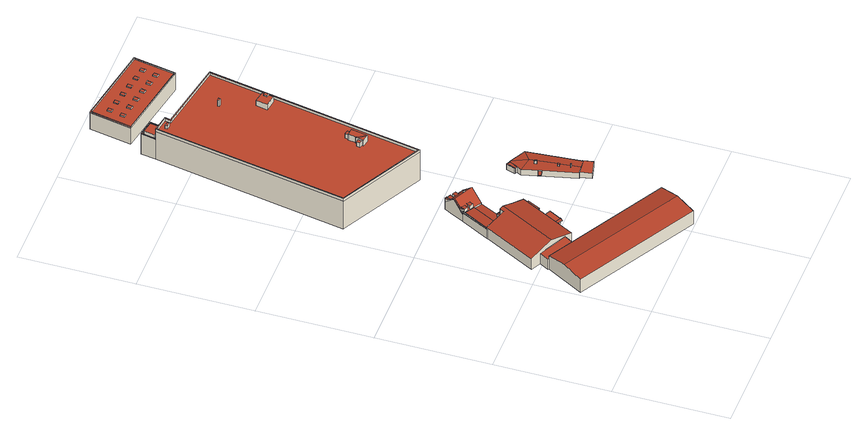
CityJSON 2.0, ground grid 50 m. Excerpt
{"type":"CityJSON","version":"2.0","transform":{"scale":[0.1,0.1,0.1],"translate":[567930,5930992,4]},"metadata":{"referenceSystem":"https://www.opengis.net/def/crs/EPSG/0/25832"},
"CityObjects":{
"building1":{"type":"Building","attributes":{"Grundfläche 2D":"1208.561108","Grundhöhe NN":"5.768"},"geometry":[{"type":"Solid","lod":"3","boundaries":[[[[0,1,2,3,4]],[[5,6,7,8]],[[6,9,10,7]],[[0,11,12,1]],[[3,2,13,14]],[[4,3,14,15]],[[0,4,15,11]],[[6,5,1,12,16,9]],[[10,9,16,17]],[[8,7,10,17,18]],[[2,1,5,8,18,13]],[[13,18,17,16,12,11,15,14]]]],"semantics":{"surfaces":[{"type":"RoofSurface"},{"type":"WallSurface"},{"type":"GroundSurface"}],"values":[[0,0,0,1,1,1,1,1,1,1,1,2]]}}]},
"building2":{"type":"Building","attributes":{"Grundfläche 2D":"907.000267","Grundhöhe NN":"5.580"},"children":["building2-1","building2-2","building2-3","building2-4","building2-5","building2-6","building2-7","building2-8","building2-9"],"geometry":[{"type":"Solid","lod":"3","boundaries":[[[[19,20,21,22,23,24]],[[25,26,21,20,27,28]],[[29,30,31,32,33,34]],[[35,36,37,38,39,40,41,42,43]],[[44,45,40,39,38,37,46,47,48,49,50,51,52,53]],[[54,55,56,57,58,59,60,61,62,63,64,65]],[[66,67,68,69]],[[70,71,67,66,69,72]],[[70,72,73,71]],[[74,75,76,77,78,79,80]],[[78,77,81,82,83,84]],[[85,86,87,88]],[[89,90,91,92]],[[93,94,95,96,97]],[[60,59,98,99]],[[61,60,99,100]],[[22,21,64,63,51]],[[22,51,50,23]],[[23,50,101,102,24]],[[19,24,102,103]],[[28,54,65,25]],[[21,26,25,65,64]],[[104,105,71,73]],[[67,71,105,106]],[[106,107,68,67]],[[32,31,30,108,109]],[[58,33,32,109,98,59]],[[56,29,34,33,58,57]],[[81,77,76,110,111]],[[112,113,95,94,90,89,114,115,87,86,82,81,111,116]],[[82,86,117,118,83]],[[83,118,108,30,84]],[[78,84,30,29,79]],[[79,29,56,55,80]],[[28,27,20,119,74,80,55,54]],[[75,74,119,20,19,103,110,76]],[[88,87,115,120]],[[85,88,120,121]],[[86,85,121,117]],[[91,122,123,124,92]],[[89,92,124,114]],[[122,112,116,123]],[[96,95,113,125]],[[97,96,125,126]],[[94,93,97,126,122,91,90]],[[100,104,73,72,69,68,107,127,41,40,45,44,62,61]],[[42,41,127,128]],[[101,50,49,48,47,46,37,36,35,43,42,128,129]],[[53,52,51,63,62,44]],[[104,100,99,98,109,108,118,117,121,120,115,114,124,123,116,111,110,103,102,101,129,128,127,107,106,105]],[[125,113,112,122,126]]]],"semantics":{"surfaces":[{"type":"RoofSurface"},{"type":"WallSurface"},{"type":"GroundSurface"}],"values":[[0,0,0,0,0,0,0,0,0,0,0,0,0,0,1,1,1,1,1,1,1,1,1,1,1,1,1,1,1,1,1,1,1,1,1,1,1,1,1,1,1,1,1,1,1,1,1,1,1,2,2]]}}]},
"building2-1":{"type":"BuildingInstallation","parents":["building2"],"geometry":[{"type":"MultiSurface","lod":"3","boundaries":[[[130,131,132,133,134,119]],[[23,24,133,132]],[[24,19,134,133]],[[134,19,20,119]],[[119,20,27,130]],[[21,22,131,130,27]]],"semantics":{"surfaces":[{"type":"RoofSurface"},{"type":"WallSurface"}],"values":[0,1,1,1,1,1]}}]},
"building2-2":{"type":"BuildingInstallation","parents":["building2"],"geometry":[{"type":"MultiSurface","lod":"3","boundaries":[[[33,34,135,136]],[[135,34,31]],[[31,32,136,135]],[[33,136,32]]],"semantics":{"surfaces":[{"type":"RoofSurface"},{"type":"WallSurface"}],"values":[0,1,1,1]}}]},
"building2-3":{"type":"BuildingInstallation","parents":["building2"],"geometry":[{"type":"MultiSurface","lod":"3","boundaries":[[[137,138,139,140]],[[141,139,138]],[[142,137,140]],[[137,142,141,138]]],"semantics":{"surfaces":[{"type":"RoofSurface"},{"type":"WallSurface"}],"values":[0,1,1,1]}}]},
"building2-4":{"type":"BuildingInstallation","parents":["building2"],"geometry":[{"type":"MultiSurface","lod":"3","boundaries":[[[143,144,145,146]],[[143,146,147,148]],[[144,143,148]],[[146,145,149,147]]],"semantics":{"surfaces":[{"type":"RoofSurface"},{"type":"WallSurface"}],"values":[0,1,1,1]}}]},
"building2-5":{"type":"BuildingInstallation","parents":["building2"],"geometry":[{"type":"MultiSurface","lod":"3","boundaries":[[[150,151,152,153]],[[151,154,152]],[[155,150,153]],[[155,154,151,150]]],"semantics":{"surfaces":[{"type":"RoofSurface"},{"type":"WallSurface"}],"values":[0,1,1,1]}}]},
"building2-6":{"type":"BuildingInstallation","parents":["building2"],"geometry":[{"type":"MultiSurface","lod":"3","boundaries":[[[156,157,158,159]],[[159,158,160,161]],[[156,159,161,162]],[[157,156,162,163]],[[158,157,163,160]]],"semantics":{"surfaces":[{"type":"RoofSurface"},{"type":"WallSurface"}],"values":[0,1,1,1,1]}}]},
"building2-7":{"type":"BuildingInstallation","parents":["building2"],"geometry":[{"type":"MultiSurface","lod":"3","boundaries":[[[164,165,166,167,168,169]],[[167,170,171,168]],[[172,173,171,170]],[[174,173,172,175,176,177,178]],[[179,180,181,182,183,166,165,164,169]],[[167,166,183,184,170]],[[185,175,172,170,184,38]],[[176,175,185,186]],[[177,176,186,187]],[[187,43,178,177]],[[168,171,173,174,178,43,35,36,37,46,47,48,49,179,169]]],"semantics":{"surfaces":[{"type":"RoofSurface"},{"type":"WallSurface"}],"values":[0,0,0,0,1,1,1,1,1,1,1]}}]},
"building2-8":{"type":"BuildingInstallation","parents":["building2"],"geometry":[{"type":"MultiSurface","lod":"3","boundaries":[[[188,189,190,191,192]],[[193,190,189,188,194,195]],[[191,190,193]],[[194,188,192]]],"semantics":{"surfaces":[{"type":"RoofSurface"},{"type":"WallSurface"}],"values":[0,1,1,1]}}]},
"building2-9":{"type":"BuildingInstallation","parents":["building2"],"geometry":[{"type":"MultiSurface","lod":"3","boundaries":[[[132,131,181,180,179]],[[131,22,51]],[[51,182,181,131]],[[179,49,50,23,132]],[[22,23,50,51]]],"semantics":{"surfaces":[{"type":"RoofSurface"},{"type":"WallSurface"}],"values":[0,1,1,1,1]}}]},
"building3":{"type":"Building","attributes":{"Grundfläche 2D":"3671.514525","Grundhöhe NN":"4.787"},"children":["building3-1","building3-2","building3-3","building3-4","building3-5","building3-6"],"geometry":[{"type":"MultiSurface","lod":"3","boundaries":[[[196,197,198,199]],[[200,201,202,203,204,205],[206,207,208,209]],[[210,211,212,213,214]],[[210,215,211]],[[215,216,211]],[[217,215,210]],[[218,219,220,221,222,223],[224,225,226,227,228,229],[230,231,232,233,234,235,236,237,238,239]],[[240,241,242,243,244,245,246,247]],[[248,249,250,251,252]],[[253,254,255,256,257,250,249,258,259,260,261,248,252,262]],[[263,264,265,266]],[[267,268,269,263,266,270,271]],[[206,209,199,198]],[[196,199,209,208]],[[208,207,197,196]],[[198,197,207,206]],[[227,240,247,228]],[[243,226,225,244]],[[225,224,245,244]],[[224,229,246,245]],[[229,228,247,246]],[[249,248,221,220]],[[272,273,274,252,251,250]],[[231,230,212,211]],[[237,214,213,212,230,239,275,276,238]],[[237,236,210,214]],[[236,235,217,210]],[[232,216,215,217,235,234,277,278,233]],[[232,231,211,216]],[[258,249,220,219]],[[259,258,219,218]],[[223,260,259,218]],[[223,222,261,260]],[[248,261,222,221]],[[274,279,280,253,262,252]],[[280,281,254,253]],[[282,255,254,281]],[[282,283,256,255]],[[283,284,272,250,257,256]],[[200,205,285,286]],[[201,200,286,287]],[[202,201,287,288]],[[266,265,289,290]],[[265,264,291,289]],[[292,280,279,274,293,294]],[[281,280,292,295,296,297,291,264,263,269]],[[296,295,298,282,281,269,268,299]],[[205,204,203,202,300,283,282,298,285]],[[272,284,283,300,202,288,301,302]],[[274,273,272,302,303,293]],[[268,267,271,304,305,299]],[[270,266,290,306]],[[271,270,306,304]],[[298,295,292,294,293,303,302,301,288,287,286,285]],[[289,291,297,296,299,305,304,306,290]]],"semantics":{"surfaces":[{"type":"RoofSurface"},{"type":"WallSurface"},{"type":"GroundSurface"}],"values":[0,0,0,0,0,0,0,0,0,0,0,0,1,1,1,1,1,1,1,1,1,1,1,1,1,1,1,1,1,1,1,1,1,1,1,1,1,1,1,1,1,1,1,1,1,1,1,1,1,1,1,1,1,2,2]}}]},
"building3-1":{"type":"BuildingInstallation","parents":["building3"],"geometry":[{"type":"MultiSurface","lod":"3","boundaries":[[[307,276,275,308]],[[239,309,308,275]],[[309,310,307,308]],[[310,238,276,307]]],"semantics":{"surfaces":[{"type":"RoofSurface"},{"type":"WallSurface"}],"values":[0,1,1,1]}}]},
"building3-2":{"type":"BuildingInstallation","parents":["building3"],"geometry":[{"type":"MultiSurface","lod":"3","boundaries":[[[311,312,313,314]],[[314,313,240,227,226,243]],[[311,314,243,242]],[[312,311,242,241]],[[313,312,241,240]]],"semantics":{"surfaces":[{"type":"RoofSurface"},{"type":"WallSurface"}],"values":[0,1,1,1,1]}}]},
"building3-3":{"type":"BuildingInstallation","parents":["building3"],"geometry":[{"type":"MultiSurface","lod":"3","boundaries":[[[315,316,278,277]],[[234,317,315,277]],[[317,318,316,315]],[[318,233,278,316]]],"semantics":{"surfaces":[{"type":"RoofSurface"},{"type":"WallSurface"}],"values":[0,1,1,1]}}]},
"building3-4":{"type":"BuildingInstallation","parents":["building3"],"geometry":[{"type":"MultiSurface","lod":"3","boundaries":[[[319,320,321,322]],[[322,321,323,324]],[[319,322,324,325]],[[320,319,325,326]],[[321,320,326,323]]],"semantics":{"surfaces":[{"type":"RoofSurface"},{"type":"WallSurface"}],"values":[0,1,1,1,1]}}]},
"building3-5":{"type":"BuildingInstallation","parents":["building3"],"geometry":[{"type":"MultiSurface","lod":"3","boundaries":[[[327,328,329,330]],[[330,329,331,332]],[[327,330,332,333]],[[328,327,333,334]],[[329,328,334,331]]],"semantics":{"surfaces":[{"type":"RoofSurface"},{"type":"WallSurface"}],"values":[0,1,1,1,1]}}]},
"building3-6":{"type":"BuildingInstallation","parents":["building3"],"geometry":[{"type":"MultiSurface","lod":"3","boundaries":[[[300,335,336,337,338,339,340,341]],[[203,335,300,202]],[[203,342,336,335]],[[342,343,337,336]],[[343,204,338,337]],[[204,205,339,338]],[[205,200,340,339]],[[200,201,341,340]],[[201,202,300,341]]],"semantics":{"surfaces":[{"type":"RoofSurface"},{"type":"WallSurface"}],"values":[0,1,1,1,1,1,1,1,1]}}]},
"building4":{"type":"Building","attributes":{"Grundfläche 2D":"277.494735","Grundhöhe NN":"5.664"},"children":["building4-1","building4-2","building4-3","building4-4","building4-5"],"geometry":[{"type":"Solid","lod":"3","boundaries":[[[[344,345,346,347,348,349]],[[345,350,351,346]],[[352,353,354,355,346,351,350]],[[356,349,348,347,346,355,357]],[[358,359,352,360,361,362,363]],[[364,365,366,367,368,369]],[[367,344,349,356,370,371,368]],[[366,372,373,345,344,367]],[[350,345,373,374]],[[358,375,376,355,354,353,352,350,374,377,352,359]],[[357,355,376,370,356]],[[360,352,377,378]],[[361,360,378,379]],[[362,361,379,380]],[[363,362,380,381]],[[358,363,381,375]],[[369,368,371,382]],[[364,369,382,383]],[[365,364,383,384]],[[384,372,366,365]],[[376,375,381,380,379,378,377,374,373,372,384,383,382,371,370]]]],"semantics":{"surfaces":[{"type":"RoofSurface"},{"type":"WallSurface"},{"type":"GroundSurface"}],"values":[[0,0,0,0,0,0,1,1,1,1,1,1,1,1,1,1,1,1,1,1,2]]}}]},
"building4-1":{"type":"BuildingInstallation","parents":["building4"],"geometry":[{"type":"MultiSurface","lod":"3","boundaries":[[[385,386,387,388]],[[388,387,389,390]],[[385,388,390,391]],[[386,385,391,392]],[[387,386,392,389]]],"semantics":{"surfaces":[{"type":"RoofSurface"},{"type":"WallSurface"}],"values":[0,1,1,1,1]}}]},
"building4-2":{"type":"BuildingInstallation","parents":["building4"],"geometry":[{"type":"MultiSurface","lod":"3","boundaries":[[[393,394,395,396]],[[396,395,397,398]],[[393,396,398,399]],[[394,393,399,400]],[[395,394,400,397]]],"semantics":{"surfaces":[{"type":"RoofSurface"},{"type":"WallSurface"}],"values":[0,1,1,1,1]}}]},
"building4-3":{"type":"BuildingInstallation","parents":["building4"],"geometry":[{"type":"MultiSurface","lod":"3","boundaries":[[[401,402,403,404,405]],[[406,407,403,402]],[[405,404,403,407,408,409]],[[401,405,409,410]],[[410,406,402,401]]],"semantics":{"surfaces":[{"type":"RoofSurface"},{"type":"WallSurface"}],"values":[0,1,1,1,1]}}]},
"building4-4":{"type":"BuildingInstallation","parents":["building4"],"geometry":[{"type":"MultiSurface","lod":"3","boundaries":[[[411,412,413,353,352,360]],[[411,360,361]],[[412,411,361,362]],[[413,412,362,414]],[[353,413,414,359]],[[353,359,352]]],"semantics":{"surfaces":[{"type":"RoofSurface"},{"type":"WallSurface"}],"values":[0,1,1,1,1,1]}}]},
"building4-5":{"type":"BuildingInstallation","parents":["building4"],"geometry":[{"type":"MultiSurface","lod":"3","boundaries":[[[415,416,417,418]],[[419,420,418,417]],[[420,421,415,418]],[[421,422,416,415]],[[422,419,417,416]],[[422,421,420,419]]],"semantics":{"surfaces":[{"type":"RoofSurface"},{"type":"WallSurface"},{"type":"OuterCeilingSurface"}],"values":[0,1,1,1,1,2]}}]},
"building5":{"type":"Building","attributes":{"Grundfläche 2D":"123.503813","Grundhöhe NN":"11.036"},"geometry":[{"type":"Solid","lod":"3","boundaries":[[[[423,424,425,426]],[[427,428,429]],[[430,431,429,432]],[[433,427,429,431]],[[424,423,434,435]],[[425,424,435,436]],[[426,425,436,437]],[[423,426,437,434]],[[432,429,428,438,439]],[[430,432,439,440]],[[431,430,440,441]],[[433,431,441,442]],[[427,433,442,443]],[[428,427,443,438]],[[435,434,437,436]],[[441,440,439,438,443,442]]]],"semantics":{"surfaces":[{"type":"RoofSurface"},{"type":"WallSurface"},{"type":"GroundSurface"}],"values":[[0,0,0,0,1,1,1,1,1,1,1,1,1,1,2,2]]}}]},
"building6":{"type":"Building","attributes":{"Grundfläche 2D":"690.392868","Grundhöhe NN":"4.771"},"children":["building6-1","building6-2","building6-3","building6-4","building6-5","building6-6","building6-7","building6-8","building6-9","building6-10","building6-11","building6-12"],"geometry":[{"type":"Solid","lod":"3","boundaries":[[[[444,445,446,447,448,449,450,451,452]],[[453,454,455,456]],[[451,450,446,445]],[[457,458,447,446]],[[458,459,448,447]],[[459,460,461,462,450,449,448]],[[452,451,453,456]],[[452,456,455,444]],[[455,454,445,444]],[[445,454,453,451]],[[462,457,446,450]],[[457,462,463,464]],[[458,457,464,465]],[[459,458,465,466]],[[462,461,460,459,466,467,463]],[[465,464,463,467,466]]]],"semantics":{"surfaces":[{"type":"RoofSurface"},{"type":"WallSurface"},{"type":"GroundSurface"}],"values":[[0,0,0,1,1,1,1,1,1,1,1,1,1,1,1,2]]}}]},
"building6-1":{"type":"BuildingInstallation","parents":["building6"],"geometry":[{"type":"MultiSurface","lod":"3","boundaries":[[[468,469,470,471]],[[471,470,472,473]],[[468,471,473,474]],[[469,468,474,475]],[[470,469,475,472]]],"semantics":{"surfaces":[{"type":"RoofSurface"},{"type":"WallSurface"}],"values":[0,1,1,1,1]}}]},
"building6-2":{"type":"BuildingInstallation","parents":["building6"],"geometry":[{"type":"MultiSurface","lod":"3","boundaries":[[[476,477,478,479]],[[479,478,480,481]],[[476,479,481,482]],[[477,476,482,483]],[[478,477,483,480]]],"semantics":{"surfaces":[{"type":"RoofSurface"},{"type":"WallSurface"}],"values":[0,1,1,1,1]}}]},
"building6-3":{"type":"BuildingInstallation","parents":["building6"],"geometry":[{"type":"MultiSurface","lod":"3","boundaries":[[[484,485,486,487]],[[487,486,488,489]],[[484,487,489,490]],[[485,484,490,491]],[[486,485,491,488]]],"semantics":{"surfaces":[{"type":"RoofSurface"},{"type":"WallSurface"}],"values":[0,1,1,1,1]}}]},
"building6-4":{"type":"BuildingInstallation","parents":["building6"],"geometry":[{"type":"MultiSurface","lod":"3","boundaries":[[[492,493,494,495]],[[495,494,496,497]],[[492,495,497,498]],[[493,492,498,499]],[[494,493,499,496]]],"semantics":{"surfaces":[{"type":"RoofSurface"},{"type":"WallSurface"}],"values":[0,1,1,1,1]}}]},
"building6-5":{"type":"BuildingInstallation","parents":["building6"],"geometry":[{"type":"MultiSurface","lod":"3","boundaries":[[[500,501,502,503]],[[503,502,504,505]],[[500,503,505,506]],[[501,500,506,507]],[[502,501,507,504]]],"semantics":{"surfaces":[{"type":"RoofSurface"},{"type":"WallSurface"}],"values":[0,1,1,1,1]}}]},
"building6-6":{"type":"BuildingInstallation","parents":["building6"],"geometry":[{"type":"MultiSurface","lod":"3","boundaries":[[[508,509,510,511]],[[511,510,512,513]],[[508,511,513,514]],[[509,508,514,515]],[[510,509,515,512]]],"semantics":{"surfaces":[{"type":"RoofSurface"},{"type":"WallSurface"}],"values":[0,1,1,1,1]}}]},
"building6-7":{"type":"BuildingInstallation","parents":["building6"],"geometry":[{"type":"MultiSurface","lod":"3","boundaries":[[[516,517,518,519]],[[519,518,520,521]],[[516,519,521,522]],[[517,516,522,523]],[[518,517,523,520]]],"semantics":{"surfaces":[{"type":"RoofSurface"},{"type":"WallSurface"}],"values":[0,1,1,1,1]}}]},
"building6-8":{"type":"BuildingInstallation","parents":["building6"],"geometry":[{"type":"MultiSurface","lod":"3","boundaries":[[[524,525,526,527]],[[527,526,528,529]],[[524,527,529,530]],[[530,531,525,524]],[[531,528,526,525]]],"semantics":{"surfaces":[{"type":"RoofSurface"},{"type":"WallSurface"}],"values":[0,1,1,1,1]}}]},
"building6-9":{"type":"BuildingInstallation","parents":["building6"],"geometry":[{"type":"MultiSurface","lod":"3","boundaries":[[[532,533,534,535]],[[535,534,536,537]],[[532,535,537,538]],[[533,532,538,539]],[[534,533,539,536]]],"semantics":{"surfaces":[{"type":"RoofSurface"},{"type":"WallSurface"}],"values":[0,1,1,1,1]}}]},
"building6-10":{"type":"BuildingInstallation","parents":["building6"],"geometry":[{"type":"MultiSurface","lod":"3","boundaries":[[[540,541,542,543]],[[544,545,543,542]],[[545,546,540,543]],[[541,540,546,547]],[[542,541,547,544]]],"semantics":{"surfaces":[{"type":"RoofSurface"},{"type":"WallSurface"}],"values":[0,1,1,1,1]}}]},
"building6-11":{"type":"BuildingInstallation","parents":["building6"],"geometry":[{"type":"MultiSurface","lod":"3","boundaries":[[[548,549,550,551]],[[551,550,552,553]],[[548,551,553,554]],[[549,548,554,555]],[[550,549,555,552]]],"semantics":{"surfaces":[{"type":"RoofSurface"},{"type":"WallSurface"}],"values":[0,1,1,1,1]}}]},
"building6-12":{"type":"BuildingInstallation","parents":["building6"],"geometry":[{"type":"MultiSurface","lod":"3","boundaries":[[[556,557,558,559]],[[559,558,560,561]],[[556,559,561,562]],[[557,556,562,563]],[[558,557,563,560]]],"semantics":{"surfaces":[{"type":"RoofSurface"},{"type":"WallSurface"}],"values":[0,1,1,1,1]}}]}
},
"vertices":[
[97,470,71],[101,468,71],[217,403,75],[243,447,75],[120,512,71],[101,468,87],[55,386,105],[583,89,105],[629,171,87],[9,304,87],[537,7,87],[97,470,18],[101,468,18],[217,403,18],[243,447,18],[120,512,18],[9,304,18],[537,7,18],[629,171,18],
[196,758,64],[198,762,64],[259,876,64],[261,881,64],[259,882,64],[195,759,64],[307,851,60],[282,865,62],[199,761,64],[247,736,60],[291,737,63],[344,709,58],[350,722,58],[352,726,58],[300,753,63],[298,750,63],[298,958,72],[298,956,73],[283,929,102],[287,927,102],[340,900,102],[373,882,102],[397,928,54],[307,975,54],[306,973,56],[348,835,54],[349,837,56],[283,929,101],[264,892,64],[263,891,63],[260,884,57],[259,882,54],[261,881,54],[269,877,54],[309,856,54],[247,736,49],[281,718,47],[291,737,47],[298,750,46],[300,753,46],[308,749,46],[353,835,45],[349,837,46],[348,835,46],[261,881,52],[259,876,52],[307,851,48],[396,917,43],[402,919,43],[394,923,43],[390,915,44],[383,890,43],[384,884,43],[381,898,44],[376,888,43],[198,762,73],[196,758,73],[78,533,73],[177,482,105],[305,729,105],[291,737,100],[281,718,100],[275,431,73],[403,676,73],[343,707,92],[344,709,92],[429,663,45],[403,676,45],[375,623,45],[401,609,45],[355,585,45],[328,532,45],[370,510,45],[398,563,45],[370,510,46],[328,532,46],[321,520,43],[364,498,43],[371,510,46],[308,749,16],[353,835,16],[349,837,16],[259,882,16],[195,759,16],[196,758,16],[376,888,16],[384,884,16],[402,919,16],[394,923,16],[344,709,16],[352,726,16],[78,533,16],[275,431,16],[328,532,44],[321,520,41],[355,585,16],[375,623,16],[328,532,16],[403,676,16],[343,707,16],[198,762,70],[401,609,16],[429,663,16],[370,510,44],[370,510,16],[398,563,16],[364,498,41],[371,510,44],[397,928,16],[307,975,16],[283,929,16],
[199,761,70],[261,881,70],[259,882,70],[195,759,70],[196,758,70],
[350,722,63],[352,726,63],
[358,947,73],[342,955,73],[333,938,74],[349,929,74],[342,955,55],[358,947,55],
[285,871,73],[294,888,74],[279,896,74],[270,879,73],[270,879,56],[285,871,56],[270,879,57],
[333,960,73],[317,968,73],[308,951,74],[323,943,74],[317,968,55],[333,960,55],
[348,908,103],[345,910,103],[343,906,103],[346,904,103],[343,906,95],[346,904,95],[348,908,91],[345,910,91],
[262,884,78],[262,883,78],[264,882,78],[273,899,78],[269,901,78],[260,884,78],[287,927,105],[283,929,105],[302,954,78],[298,956,78],[298,958,78],[308,967,78],[310,966,78],[312,970,78],[306,973,78],[260,884,70],[262,884,70],[262,883,70],[262,883,57],[264,882,57],[287,927,101],[308,967,60],[310,966,60],[312,970,56],
[295,865,73],[310,858,73],[310,857,73],[319,875,74],[304,883,74],[310,857,56],[295,865,56],[310,858,56],
[294,2209,131],[243,2218,131],[234,2172,131],[285,2162,131],[314,2216,114],[239,2230,114],[227,2165,114],[230,2165,114],[299,2152,114],[302,2152,114],[234,2172,114],[243,2218,114],[294,2209,114],[285,2162,114],[419,1386,189],[441,1344,190],[454,1416,190],[428,1421,189],[425,1421,189],[414,1375,189],[409,1350,189],[416,1387,189],[298,2148,158],[230,2160,158],[79,1325,158],[443,1133,158],[612,2065,158],[294,2122,158],[499,1833,158],[550,1824,158],[548,1812,158],[545,1795,158],[541,1774,158],[490,1783,158],[454,1416,158],[441,1344,158],[409,1350,158],[411,1358,158],[414,1375,158],[416,1387,158],[419,1386,158],[425,1421,158],[428,1421,158],[446,1417,158],[545,1795,187],[532,1798,187],[535,1815,187],[548,1812,187],[550,1824,187],[499,1833,187],[490,1783,187],[541,1774,187],[443,1133,170],[79,1325,170],[74,1322,170],[77,1321,170],[447,1126,170],[617,2068,170],[299,2126,170],[304,2151,170],[227,2165,170],[75,1325,170],[230,2160,170],[298,2148,170],[294,2122,170],[612,2065,170],[617,2064,170],[328,2121,116],[387,2110,116],[389,2121,116],[330,2132,116],[304,2147,116],[303,2147,116],[299,2126,116],[311,2135,116],[313,2145,116],[74,1322,158],[77,1321,158],[447,1126,158],[446,1417,182],[428,1421,182],[414,1375,182],[411,1358,182],[617,2064,158],[617,2068,158],[299,2126,158],[304,2151,158],[227,2165,158],[75,1325,158],[302,2152,8],[314,2216,8],[239,2230,8],[227,2165,8],[389,2121,114],[330,2132,114],[387,2110,114],[617,2068,8],[447,1126,8],[617,2064,8],[299,2126,8],[299,2126,114],[328,2121,114],[304,2151,8],[303,2147,114],[227,2165,118],[75,1325,8],[74,1322,8],[77,1321,8],[313,2145,114],[304,2147,114],[311,2135,114],
[431,1436,182],[449,1432,182],[449,1432,158],[431,1436,158],
[535,1815,193],[532,1798,193],[545,1795,193],[548,1812,193],
[399,1378,182],[396,1361,182],[399,1378,158],[396,1361,158],
[459,1978,191],[449,1979,191],[448,1969,191],[458,1968,191],[448,1969,158],[458,1968,158],[459,1978,158],[449,1979,158],
[275,2130,176],[256,2134,176],[255,2124,176],[273,2121,176],[255,2124,158],[273,2121,158],[275,2130,158],[256,2134,158],
[230,2165,118],[241,2226,118],[310,2213,118],[299,2152,118],[302,2152,118],[314,2216,118],[239,2230,118],[241,2226,114],[310,2213,114],
[719,531,47],[699,769,47],[654,738,51],[671,620,50],[672,613,50],[683,527,49],[625,809,47],[627,806,47],[624,807,47],[623,804,47],[604,770,47],[594,751,47],[649,523,47],[613,669,47],[604,770,44],[623,804,46],[607,816,47],[593,778,44],[595,777,44],[594,775,44],[733,490,44],[724,536,46],[719,536,46],[719,531,45],[654,524,46],[665,475,44],[649,523,17],[654,524,17],[719,536,17],[699,769,17],[625,809,17],[604,770,17],[594,751,17],[624,807,17],[607,816,17],[593,778,17],[595,777,17],[594,775,17],[665,475,17],[733,490,17],[724,536,17],
[643,701,64],[649,702,64],[647,712,64],[641,711,64],[647,712,50],[641,711,49],[643,701,49],[649,702,50],
[674,565,63],[673,569,63],[665,567,63],[666,564,63],[665,567,49],[666,564,49],[674,565,49],[673,569,49],
[656,619,58],[657,611,58],[666,612,58],[665,619,58],[665,620,58],[657,611,49],[666,612,50],[665,619,50],[665,620,50],[656,619,49],
[593,778,47],[595,777,47],[608,812,47],[608,812,46],
[594,664,40],[613,669,44],[610,684,44],[590,679,40],[610,684,38],[590,679,38],[594,664,38],[613,669,38],
[387,2110,82],[391,2131,82],[313,2145,82],[309,2124,82],[317,2165,71],[310,2124,73],[387,2110,74],[599,2096,72],[523,2110,72],[595,2072,74],[526,2127,71],[387,2110,80],[391,2131,80],[313,2145,80],[309,2124,80],[310,2124,70],[595,2072,70],[599,2096,70],[523,2110,70],[526,2127,70],[317,2165,70],
[671,2402,100],[639,2224,100],[642,2220,100],[675,2405,100],[314,2470,100],[281,2289,100],[281,2285,100],[285,2288,100],[317,2465,100],[285,2288,95],[639,2224,95],[671,2402,95],[317,2465,95],[642,2220,95],[675,2405,95],[314,2470,95],[313,2466,95],[281,2289,95],[281,2285,95],[281,2285,8],[642,2220,8],[675,2405,8],[314,2470,8],[281,2289,8],
[413,2397,100],[399,2400,100],[395,2379,100],[410,2377,100],[395,2379,95],[410,2377,95],[413,2397,95],[399,2400,95],
[509,2319,100],[494,2322,100],[491,2301,100],[505,2299,100],[491,2301,95],[505,2299,95],[509,2319,95],[494,2322,95],
[626,2359,100],[611,2361,100],[608,2341,100],[622,2338,100],[608,2341,95],[622,2338,95],[626,2359,95],[611,2361,95],
[349,2348,100],[335,2351,100],[331,2330,100],[346,2328,100],[331,2330,95],[346,2328,95],[349,2348,95],[335,2351,95],
[360,2407,100],[346,2409,100],[342,2389,100],[356,2386,100],[342,2389,95],[356,2386,95],[360,2407,95],[346,2409,95],
[615,2300,100],[600,2303,100],[597,2282,100],[611,2280,100],[597,2282,95],[611,2280,95],[615,2300,95],[600,2303,95],
[466,2388,100],[452,2390,100],[448,2370,100],[463,2367,100],[448,2370,95],[463,2367,95],[466,2388,95],[452,2390,95],
[403,2338,100],[388,2341,100],[385,2321,100],[399,2318,100],[385,2321,95],[399,2318,95],[403,2338,95],[388,2341,95],
[520,2378,100],[505,2381,100],[501,2360,100],[516,2358,100],[501,2360,95],[516,2358,95],[520,2378,95],[505,2381,95],
[573,2368,100],[558,2371,100],[554,2351,100],[569,2348,100],[554,2351,95],[569,2348,95],[573,2368,95],[558,2371,95],
[562,2310,100],[547,2312,100],[544,2292,100],[558,2289,100],[544,2292,95],[558,2289,95],[562,2310,95],[547,2312,95],
[456,2329,100],[441,2331,100],[438,2311,100],[452,2308,100],[438,2311,95],[452,2308,95],[456,2329,95],[441,2331,95]
]}
